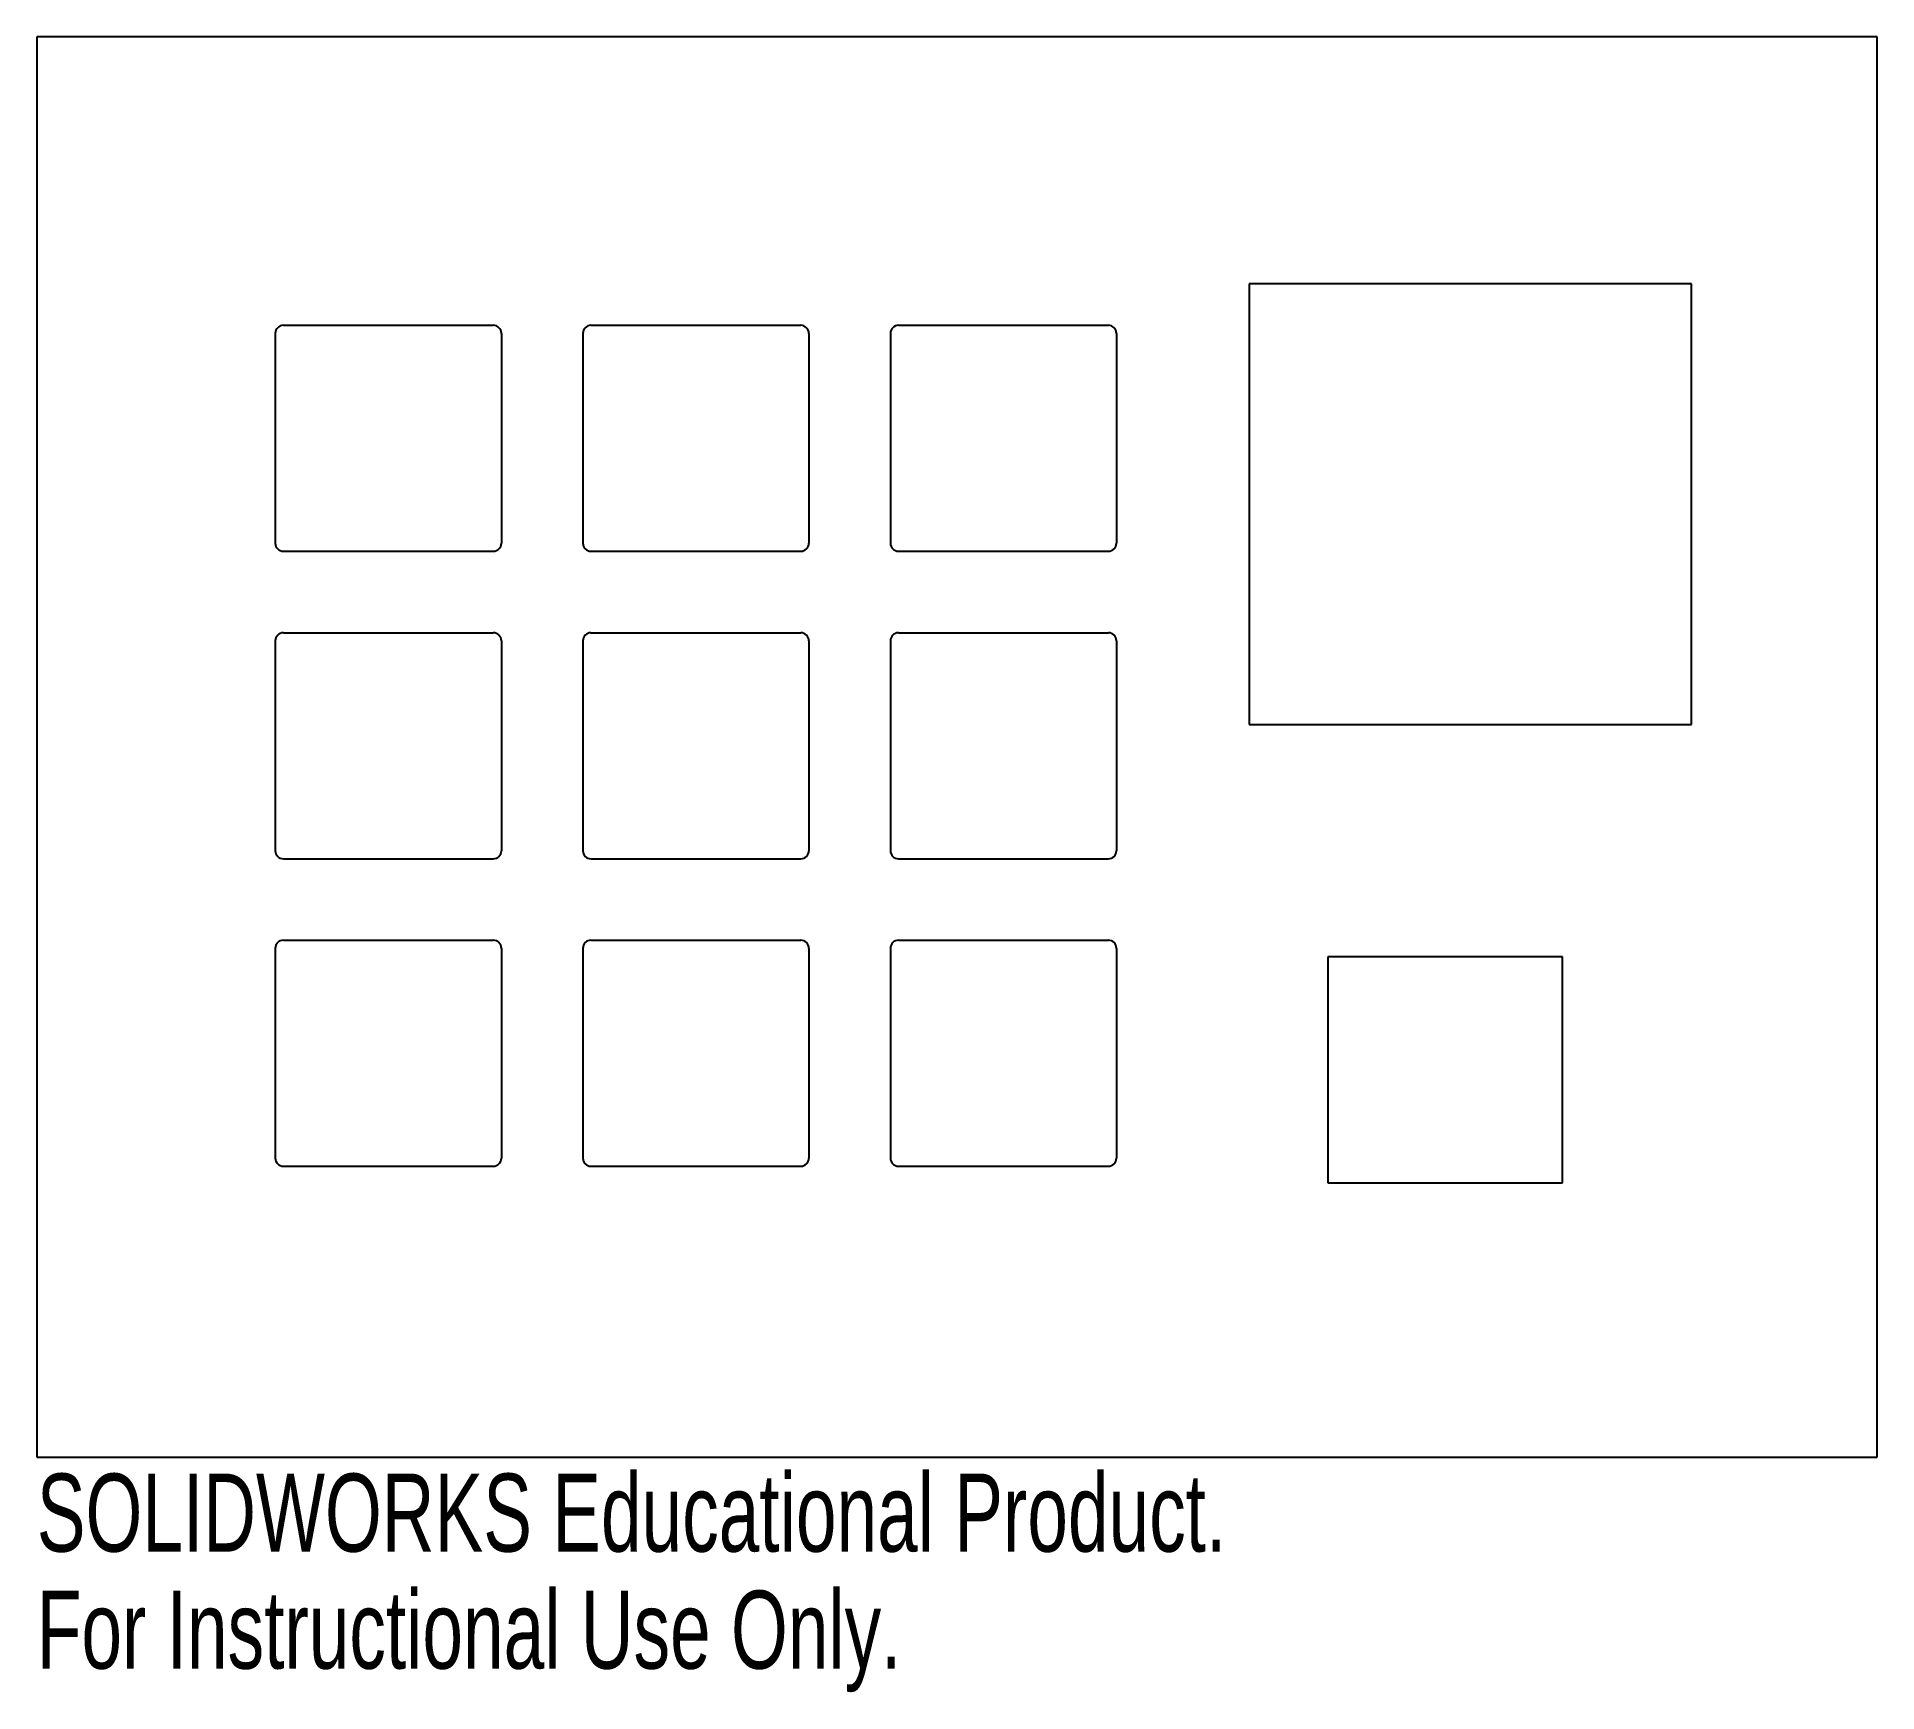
# Model space of a CAD drawing. Header units: centimetres. Extents: x -5.7 to 5.7, y -5.9 to 4.4.
import ezdxf

# ---------------------------------------------------------------- set-up
doc = ezdxf.new("R2010")
doc.units = ezdxf.units.CM
doc.styles.add('SLDTEXTSTYLE0', font='TXT', dxfattribs={"width": 0.7})

msp = doc.modelspace()

# ---------------------------------------------------------------- linework, layer by layer
at = {"color": 7, "linetype": 'Continuous', "lineweight": 25}
for p, q in [((-5.7, 4.4), (-5.7, -4.4)), ((5.7, 4.4), (-5.7, 4.4)), ((5.7, -4.4), (5.7, 4.4)), ((1.81, 2.86991), (1.81, 0.13991)), ((4.55, 2.86991), (1.81, 2.86991)), ((4.55, 0.13991), (4.55, 2.86991)), ((-4.2225, 2.5625), (-4.2225, 1.2625)), ((-4.1725, 2.6125), (-2.8725, 2.6125)), ((-2.8225, 2.5625), (-2.8225, 1.2625)), ((-2.3175, 2.5625), (-2.3175, 1.2625)), ((-2.2675, 2.6125), (-0.9675, 2.6125)), ((-0.9175, 2.5625), (-0.9175, 1.2625)), ((-0.4125, 2.5625), (-0.4125, 1.2625)), ((-0.3625, 2.6125), (0.9375, 2.6125)), ((0.9875, 2.5625), (0.9875, 1.2625)), ((-4.1725, 1.2125), (-2.8725, 1.2125)), ((-2.2675, 1.2125), (-0.9675, 1.2125)), ((-0.3625, 1.2125), (0.9375, 1.2125)), ((-4.1725, 0.7075), (-2.8725, 0.7075)), ((-2.2675, 0.7075), (-0.9675, 0.7075)), ((-0.3625, 0.7075), (0.9375, 0.7075)), ((-4.2225, 0.6575), (-4.2225, -0.6425)), ((-2.8225, 0.6575), (-2.8225, -0.6425)), ((-2.3175, 0.6575), (-2.3175, -0.6425)), ((-0.9175, 0.6575), (-0.9175, -0.6425)), ((-0.4125, 0.6575), (-0.4125, -0.6425)), ((0.9875, 0.6575), (0.9875, -0.6425)), ((1.81, 0.13991), (4.55, 0.13991)), ((-4.1725, -0.6925), (-2.8725, -0.6925)), ((-2.2675, -0.6925), (-0.9675, -0.6925)), ((-0.3625, -0.6925), (0.9375, -0.6925)), ((-4.2225, -1.2475), (-4.2225, -2.5475)), ((-4.1725, -1.1975), (-2.8725, -1.1975)), ((-2.8225, -1.2475), (-2.8225, -2.5475)), ((-2.3175, -1.2475), (-2.3175, -2.5475)), ((-2.2675, -1.1975), (-0.9675, -1.1975)), ((-0.9175, -1.2475), (-0.9175, -2.5475)), ((-0.4125, -1.2475), (-0.4125, -2.5475)), ((-0.3625, -1.1975), (0.9375, -1.1975)), ((0.9875, -1.2475), (0.9875, -2.5475)), ((2.2975, -1.3), (2.2975, -2.7)), ((3.75, -1.3), (2.2975, -1.3)), ((3.75, -2.7), (3.75, -1.3)), ((-4.1725, -2.5975), (-2.8725, -2.5975)), ((-2.2675, -2.5975), (-0.9675, -2.5975)), ((-0.3625, -2.5975), (0.9375, -2.5975)), ((2.2975, -2.7), (3.75, -2.7)), ((-5.7, -4.4), (5.7, -4.4))]:
    msp.add_line(p, q, dxfattribs=at)
for centre, start, end in [((-4.1725, 2.5625), 90, 180), ((-2.8725, 2.5625), 0, 90), ((-2.2675, 2.5625), 90, 180), ((-0.9675, 2.5625), 0, 90), ((-0.3625, 2.5625), 90, 180), ((0.9375, 2.5625), 0, 90), ((-4.1725, 1.2625), 180, 270), ((-2.8725, 1.2625), 270, 0), ((-2.2675, 1.2625), 180, 270), ((-0.9675, 1.2625), 270, 0), ((-0.3625, 1.2625), 180, 270), ((0.9375, 1.2625), 270, 0), ((-4.1725, 0.6575), 90, 180), ((-2.8725, 0.6575), 0, 90), ((-2.2675, 0.6575), 90, 180), ((-0.9675, 0.6575), 0, 90), ((-0.3625, 0.6575), 90, 180), ((0.9375, 0.6575), 0, 90), ((-4.1725, -0.6425), 180, 270), ((-2.8725, -0.6425), 270, 0), ((-2.2675, -0.6425), 180, 270), ((-0.9675, -0.6425), 270, 0), ((-0.3625, -0.6425), 180, 270), ((0.9375, -0.6425), 270, 0), ((-4.1725, -1.2475), 90, 180), ((-2.8725, -1.2475), 0, 90), ((-2.2675, -1.2475), 90, 180), ((-0.9675, -1.2475), 0, 90), ((-0.3625, -1.2475), 90, 180), ((0.9375, -1.2475), 0, 90), ((-4.1725, -2.5475), 180, 270), ((-2.8725, -2.5475), 270, 0), ((-2.2675, -2.5475), 180, 270), ((-0.9675, -2.5475), 270, 0), ((-0.3625, -2.5475), 180, 270), ((0.9375, -2.5475), 270, 0)]:
    msp.add_arc(centre, 0.05, start, end, dxfattribs=at)

# ---------------------------------------------------------------- texts
at = {"color": 7, "linetype": 'Continuous', "char_height": 0.483362, "attachment_point": 1, "style": 'SLDTEXTSTYLE0'}
for s, insert in [('SOLIDWORKS Educational Product.', (-5.7, -4.50196)), ('For Instructional Use Only.', (-5.7, -5.227))]:
    msp.add_mtext(s, dxfattribs=dict(at, insert=insert))

doc.saveas('drawing.dxf')
